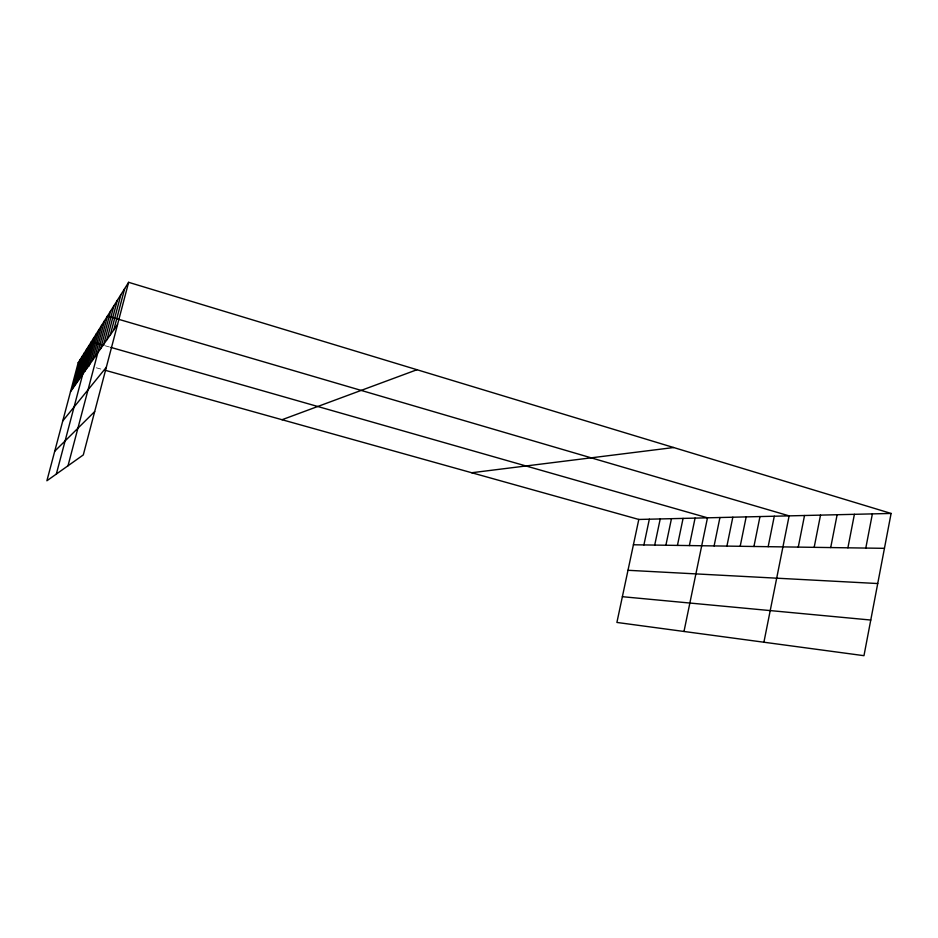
<?xml version="1.0" encoding="UTF-8"?>
<svg xmlns="http://www.w3.org/2000/svg" width="938" height="938" viewBox="0 0 938 938"><rect width="100%" height="100%" fill="white"/><g stroke="black" fill="none" stroke-linecap="round" stroke-linejoin="round"><path stroke-width="0.7" stroke-dasharray="4.69 3.52" d="M96.321 367.802L101.902 369.361M105.244 345.805L109.418 346.99"/><path stroke-width="1.41" d="M891.1 513.438L863.968 655.685L616.899 622.445L638.801 519.453L891.1 513.438L128.623 282.315L78.194 362.736L46.9 480.76L83.306 454.918L128.623 282.315M865.797 548.073L872.375 513.883M830.705 547.569L837.13 514.728M847.905 547.815L854.401 514.305M814.172 547.335L820.515 515.114M798.261 547.112L804.523 515.501M763.907 642.213L789.128 515.865L107.483 316.036L68.005 465.787M753.929 546.491L759.979 516.557M768.163 546.69L774.284 516.217M740.188 546.291L746.167 516.885M714.099 545.928L719.938 517.518M726.915 546.104L732.824 517.213M683.99 631.462L707.486 517.811L110.813 347.388M677.435 545.4L683.075 518.397M689.371 545.576L695.07 518.104M654.712 545.084L660.223 518.937M665.886 545.236L671.467 518.667M643.902 544.931L649.342 519.195M92.346 360.532L101.632 325.357M95.008 356.721L104.493 320.796M100.718 348.584L110.602 311.053M103.766 344.234L113.873 305.835M106.955 339.673L117.297 300.383M110.309 334.878L120.885 294.649M113.826 329.859L124.66 288.634M72.355 389.094L80.176 359.571M74.266 386.35L82.239 356.288M76.259 383.501L84.373 352.876M78.335 380.547L86.601 349.335M80.48 377.475L88.899 345.653M56.339 474.065L91.303 341.819L103.848 345.407M84.983 371.049L93.73 337.95M87.34 367.684L96.262 333.928M89.79 364.19L98.889 329.73M70.502 391.732L117.531 324.571M62.752 420.951L106.322 367.262M54.732 451.225L94.691 411.571M282.045 419.72L416.976 369.724M471.732 472.74L673.683 447.532M633.408 544.779L884.44 548.331M627.991 570.292L877.734 583.542M622.375 596.697L870.769 620.041M78.194 362.736L89.345 365.855M104.657 370.135L638.801 519.453"/></g></svg>
